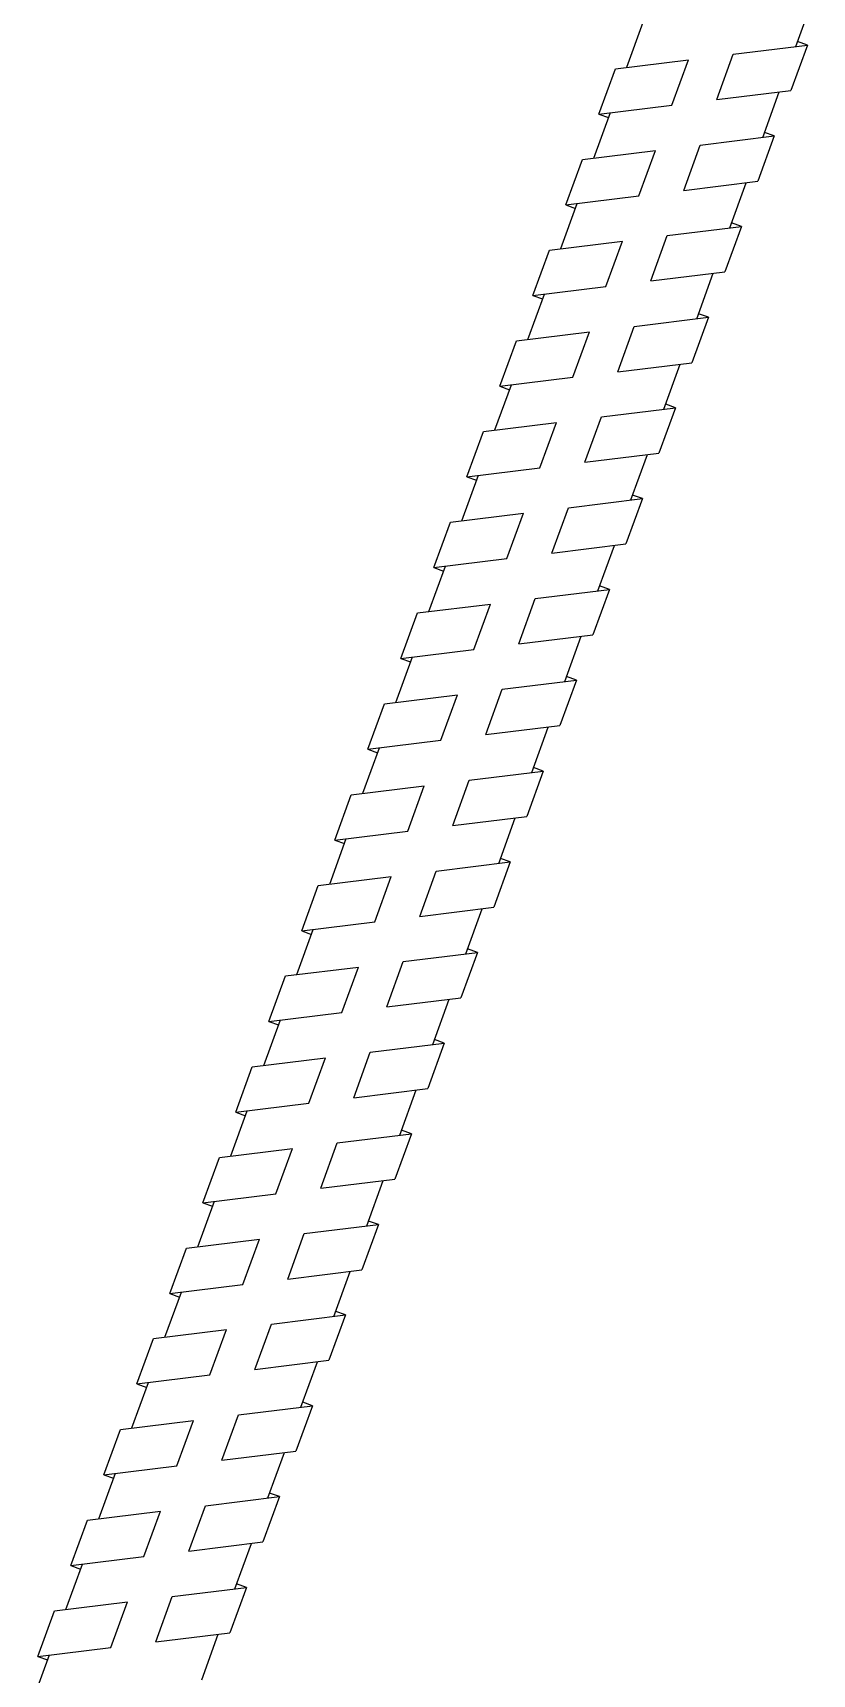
# Model space of a CAD drawing. Header units: millimetres. Extents: x -1985 to 969, y 203 to 500.
# Drawn here: x -1872.817 to -1870.556, y 454.211 to 458.97 of the extents above; entities that cross this region are included whole.
import ezdxf

# ---------------------------------------------------------------- set-up
doc = ezdxf.new("R2010")
doc.units = ezdxf.units.MM
doc.layers.add('ШПАЛА', color=7, linetype='Continuous')

msp = doc.modelspace()

# ---------------------------------------------------------------- linework, layer by layer
at = {"color": 252}
for p, q in [((-1870.7848, 458.9079), (-1870.5699, 458.9343)), ((-1870.5699, 458.9343), (-1870.6178, 458.8028)), ((-1870.5699, 458.9343), (-1870.5982, 458.9446)), ((-1871.1269, 458.8659), (-1870.9151, 458.8919)), ((-1871.1748, 458.7344), (-1871.1269, 458.8659)), ((-1870.8327, 458.7764), (-1870.6178, 458.8028)), ((-1871.1748, 458.7344), (-1870.963, 458.7604)), ((-1871.1748, 458.7344), (-1871.1467, 458.7241)), ((-1870.8806, 458.6446), (-1870.6658, 458.671)), ((-1870.6658, 458.671), (-1870.7137, 458.5395)), ((-1870.6658, 458.671), (-1870.6941, 458.6813)), ((-1871.2706, 458.4711), (-1871.2227, 458.6026)), ((-1871.2227, 458.6026), (-1871.0109, 458.6286)), ((-1870.9285, 458.5131), (-1870.7137, 458.5395)), ((-1871.2706, 458.4711), (-1871.0588, 458.4971)), ((-1871.2706, 458.4711), (-1871.2426, 458.4609)), ((-1870.9762, 458.3821), (-1870.7613, 458.4085)), ((-1870.7613, 458.4085), (-1870.8092, 458.2769)), ((-1870.7613, 458.4085), (-1870.7896, 458.4188)), ((-1871.3183, 458.3401), (-1871.1065, 458.3661)), ((-1871.3662, 458.2085), (-1871.3183, 458.3401)), ((-1871.0241, 458.2505), (-1870.8092, 458.2769)), ((-1871.3662, 458.2085), (-1871.1544, 458.2345)), ((-1871.3662, 458.2085), (-1871.3381, 458.1983)), ((-1871.072, 458.1188), (-1870.8572, 458.1452)), ((-1870.8572, 458.1452), (-1870.905, 458.0136)), ((-1870.8572, 458.1452), (-1870.8855, 458.1555)), ((-1871.462, 457.9452), (-1871.4141, 458.0768)), ((-1871.4141, 458.0768), (-1871.2023, 458.1028)), ((-1871.1199, 457.9872), (-1870.905, 458.0136)), ((-1871.462, 457.9452), (-1871.2502, 457.9713)), ((-1871.462, 457.9452), (-1871.4339, 457.935)), ((-1870.9526, 457.8829), (-1870.9809, 457.8932)), ((-1871.5096, 457.8145), (-1871.2978, 457.8405)), ((-1871.1675, 457.8565), (-1870.9526, 457.8829)), ((-1870.9526, 457.8829), (-1871.0005, 457.7513)), ((-1871.5575, 457.683), (-1871.5096, 457.8145)), ((-1871.2154, 457.725), (-1871.0005, 457.7513)), ((-1871.5575, 457.683), (-1871.3457, 457.709)), ((-1871.5575, 457.683), (-1871.5294, 457.6727)), ((-1871.2633, 457.5932), (-1871.0485, 457.6196)), ((-1871.0485, 457.6196), (-1871.0963, 457.488)), ((-1871.0485, 457.6196), (-1871.0768, 457.6299)), ((-1871.6533, 457.4197), (-1871.6054, 457.5512)), ((-1871.6054, 457.5512), (-1871.3936, 457.5772)), ((-1871.3112, 457.4617), (-1871.0963, 457.488)), ((-1871.6533, 457.4197), (-1871.4415, 457.4457)), ((-1871.6533, 457.4197), (-1871.6252, 457.4094)), ((-1871.1443, 457.3563), (-1871.1726, 457.3666)), ((-1871.7013, 457.2879), (-1871.4894, 457.3139)), ((-1871.3592, 457.3299), (-1871.1443, 457.3563)), ((-1871.1443, 457.3563), (-1871.1922, 457.2247)), ((-1871.7492, 457.1564), (-1871.7013, 457.2879)), ((-1871.407, 457.1984), (-1871.1922, 457.2247)), ((-1871.7492, 457.1564), (-1871.5373, 457.1824)), ((-1871.7492, 457.1564), (-1871.7211, 457.1461)), ((-1871.455, 457.0666), (-1871.2401, 457.093)), ((-1871.2401, 457.093), (-1871.288, 456.9614)), ((-1871.2401, 457.093), (-1871.2684, 457.1033)), ((-1871.7971, 457.0246), (-1871.5853, 457.0506)), ((-1871.845, 456.8931), (-1871.7971, 457.0246)), ((-1871.5029, 456.9351), (-1871.288, 456.9614)), ((-1871.845, 456.8931), (-1871.6331, 456.9191)), ((-1871.845, 456.8931), (-1871.8169, 456.8828)), ((-1871.3361, 456.8294), (-1871.3644, 456.8397)), ((-1871.5509, 456.803), (-1871.3361, 456.8294)), ((-1871.3361, 456.8294), (-1871.3839, 456.6979)), ((-1871.9409, 456.6295), (-1871.893, 456.761)), ((-1871.893, 456.761), (-1871.6812, 456.787)), ((-1871.5988, 456.6715), (-1871.3839, 456.6979)), ((-1871.9409, 456.6295), (-1871.7291, 456.6555)), ((-1871.9409, 456.6295), (-1871.9128, 456.6193)), ((-1871.6468, 456.5397), (-1871.4319, 456.5661)), ((-1871.4319, 456.5661), (-1871.4798, 456.4346)), ((-1871.4319, 456.5661), (-1871.4602, 456.5764)), ((-1871.9889, 456.4977), (-1871.777, 456.5238)), ((-1872.0367, 456.3662), (-1871.9889, 456.4977)), ((-1871.6946, 456.4082), (-1871.4798, 456.4346)), ((-1872.0367, 456.3662), (-1871.8249, 456.3922)), ((-1872.0367, 456.3662), (-1872.0087, 456.356)), ((-1871.5273, 456.3039), (-1871.5557, 456.3142)), ((-1871.7422, 456.2775), (-1871.5273, 456.3039)), ((-1871.5273, 456.3039), (-1871.5752, 456.1723)), ((-1872.1322, 456.1039), (-1872.0843, 456.2355)), ((-1872.0843, 456.2355), (-1871.8725, 456.2615)), ((-1871.7901, 456.1459), (-1871.5752, 456.1723)), ((-1872.1322, 456.1039), (-1871.9204, 456.1299)), ((-1872.1322, 456.1039), (-1872.1041, 456.0937)), ((-1871.838, 456.0142), (-1871.6232, 456.0406)), ((-1871.6232, 456.0406), (-1871.6711, 455.909)), ((-1871.6232, 456.0406), (-1871.6515, 456.0509)), ((-1872.1802, 455.9722), (-1871.9683, 455.9982)), ((-1872.228, 455.8406), (-1872.1802, 455.9722)), ((-1871.8859, 455.8826), (-1871.6711, 455.909)), ((-1872.228, 455.8406), (-1872.0162, 455.8666)), ((-1872.228, 455.8406), (-1872.2, 455.8304)), ((-1871.9336, 455.7517), (-1871.7187, 455.778)), ((-1871.7187, 455.778), (-1871.7666, 455.6465)), ((-1871.7187, 455.778), (-1871.747, 455.7883)), ((-1872.3236, 455.5781), (-1872.2757, 455.7096)), ((-1872.2757, 455.7096), (-1872.0639, 455.7357)), ((-1871.9815, 455.6201), (-1871.7666, 455.6465)), ((-1872.3236, 455.5781), (-1872.1118, 455.6041)), ((-1872.3236, 455.5781), (-1872.2955, 455.5679)), ((-1872.0294, 455.4884), (-1871.8146, 455.5147)), ((-1871.8146, 455.5147), (-1871.8624, 455.3832)), ((-1871.8146, 455.5147), (-1871.8429, 455.525)), ((-1872.3715, 455.4464), (-1872.1597, 455.4724)), ((-1872.4194, 455.3148), (-1872.3715, 455.4464)), ((-1872.0773, 455.3568), (-1871.8624, 455.3832)), ((-1872.4194, 455.3148), (-1872.2076, 455.3408)), ((-1872.4194, 455.3148), (-1872.3914, 455.3046)), ((-1872.1248, 455.2263), (-1871.9099, 455.2527)), ((-1871.9099, 455.2527), (-1871.9578, 455.1212)), ((-1871.9099, 455.2527), (-1871.9382, 455.263)), ((-1872.5148, 455.0528), (-1872.4669, 455.1843)), ((-1872.4669, 455.1843), (-1872.2551, 455.2104)), ((-1872.5148, 455.0528), (-1872.303, 455.0788)), ((-1872.1727, 455.0948), (-1871.9578, 455.1212)), ((-1872.5148, 455.0528), (-1872.4867, 455.0426)), ((-1872.2206, 454.9631), (-1872.0058, 454.9894)), ((-1872.0058, 454.9894), (-1872.0536, 454.8579)), ((-1872.0058, 454.9894), (-1872.0341, 454.9997)), ((-1872.5627, 454.921), (-1872.3509, 454.9471)), ((-1872.6106, 454.7895), (-1872.5627, 454.921)), ((-1872.2685, 454.8315), (-1872.0536, 454.8579)), ((-1872.6106, 454.7895), (-1872.3988, 454.8155)), ((-1872.6106, 454.7895), (-1872.5825, 454.7793)), ((-1872.3165, 454.6997), (-1872.1016, 454.7261)), ((-1872.1016, 454.7261), (-1872.1495, 454.5946)), ((-1872.1016, 454.7261), (-1872.1299, 454.7364)), ((-1872.7065, 454.5262), (-1872.6586, 454.6577)), ((-1872.6586, 454.6577), (-1872.4467, 454.6838)), ((-1872.7065, 454.5262), (-1872.4946, 454.5522)), ((-1872.3643, 454.5682), (-1872.1495, 454.5946)), ((-1872.7065, 454.5262), (-1872.6784, 454.516)), ((-1872.4123, 454.4365), (-1872.1974, 454.4628)), ((-1872.1974, 454.4628), (-1872.2453, 454.3313)), ((-1872.1974, 454.4628), (-1872.2257, 454.4731)), ((-1872.7544, 454.3944), (-1872.5426, 454.4205)), ((-1872.8023, 454.2629), (-1872.7544, 454.3944)), ((-1872.4602, 454.3049), (-1872.2453, 454.3313)), ((-1872.8023, 454.2629), (-1872.5905, 454.2889)), ((-1872.8023, 454.2629), (-1872.7742, 454.2527))]:
    msp.add_line(p, q, dxfattribs=at)
at = {"layer": 'ШПАЛА', "color": 252}
for p, q in [((-1870.6035, 458.9302), (-1870.5559, 459.0609)), ((-1871.0936, 458.87), (-1871.0461, 459.0007)), ((-1870.963, 458.7604), (-1870.9151, 458.8919)), ((-1870.8327, 458.7764), (-1870.7848, 458.9079)), ((-1870.6993, 458.6669), (-1870.6514, 458.7986)), ((-1871.1895, 458.6067), (-1871.1415, 458.7385)), ((-1870.9285, 458.5131), (-1870.8806, 458.6446)), ((-1871.0588, 458.4971), (-1871.0109, 458.6286)), ((-1870.7949, 458.4044), (-1870.7472, 458.5353)), ((-1871.285, 458.3442), (-1871.2374, 458.4752)), ((-1871.1544, 458.2345), (-1871.1065, 458.3661)), ((-1871.0241, 458.2505), (-1870.9762, 458.3821)), ((-1870.8907, 458.1411), (-1870.8428, 458.2728)), ((-1871.3809, 458.0809), (-1871.3329, 458.2126)), ((-1871.2502, 457.9713), (-1871.2023, 458.1028)), ((-1871.1199, 457.9872), (-1871.072, 458.1188)), ((-1870.9862, 457.8788), (-1870.9386, 458.0095)), ((-1871.4763, 457.8186), (-1871.4287, 457.9493)), ((-1871.3457, 457.709), (-1871.2978, 457.8405)), ((-1871.2154, 457.725), (-1871.1675, 457.8565)), ((-1871.082, 457.6155), (-1871.0341, 457.7472)), ((-1871.5722, 457.5553), (-1871.5242, 457.687)), ((-1871.4415, 457.4457), (-1871.3936, 457.5772)), ((-1871.3112, 457.4617), (-1871.2633, 457.5932)), ((-1871.1778, 457.3522), (-1871.1299, 457.4839)), ((-1871.668, 457.292), (-1871.62, 457.4237)), ((-1871.5373, 457.1824), (-1871.4894, 457.3139)), ((-1871.407, 457.1984), (-1871.3592, 457.3299)), ((-1871.2737, 457.0889), (-1871.2257, 457.2206)), ((-1871.7638, 457.0287), (-1871.7159, 457.1604)), ((-1871.6331, 456.9191), (-1871.5853, 457.0506)), ((-1871.5029, 456.9351), (-1871.455, 457.0666)), ((-1871.3696, 456.8253), (-1871.3216, 456.9573)), ((-1871.8598, 456.7651), (-1871.8117, 456.8971)), ((-1871.5988, 456.6715), (-1871.5509, 456.803)), ((-1871.7291, 456.6555), (-1871.6812, 456.787)), ((-1871.4654, 456.562), (-1871.4175, 456.6937)), ((-1871.9556, 456.5018), (-1871.9076, 456.6336)), ((-1871.8249, 456.3922), (-1871.777, 456.5238)), ((-1871.6946, 456.4082), (-1871.6468, 456.5397)), ((-1871.5609, 456.2997), (-1871.5133, 456.4305)), ((-1872.051, 456.2396), (-1872.0035, 456.3703)), ((-1871.7901, 456.1459), (-1871.7422, 456.2775)), ((-1871.9204, 456.1299), (-1871.8725, 456.2615)), ((-1871.6567, 456.0365), (-1871.6088, 456.1682)), ((-1872.1469, 455.9763), (-1872.0989, 456.108)), ((-1872.0162, 455.8666), (-1871.9683, 455.9982)), ((-1871.8859, 455.8826), (-1871.838, 456.0142)), ((-1871.7523, 455.7739), (-1871.7046, 455.9049)), ((-1872.2424, 455.7137), (-1872.1948, 455.8447)), ((-1871.9815, 455.6201), (-1871.9336, 455.7517)), ((-1872.1118, 455.6041), (-1872.0639, 455.7357)), ((-1871.8481, 455.5106), (-1871.8002, 455.6424)), ((-1872.3383, 455.4504), (-1872.2903, 455.5822)), ((-1872.2076, 455.3408), (-1872.1597, 455.4724)), ((-1872.0773, 455.3568), (-1872.0294, 455.4884)), ((-1871.9435, 455.2486), (-1871.896, 455.3791)), ((-1872.4336, 455.1884), (-1872.3861, 455.3189)), ((-1872.1727, 455.0948), (-1872.1248, 455.2263)), ((-1872.303, 455.0788), (-1872.2551, 455.2104)), ((-1872.0393, 454.9853), (-1871.9914, 455.1171)), ((-1872.5295, 454.9251), (-1872.4815, 455.0569)), ((-1872.3988, 454.8155), (-1872.3509, 454.9471)), ((-1872.2685, 454.8315), (-1872.2206, 454.9631)), ((-1872.1351, 454.722), (-1872.0872, 454.8538)), ((-1872.6253, 454.6618), (-1872.5773, 454.7936)), ((-1872.3643, 454.5682), (-1872.3165, 454.6997)), ((-1872.4946, 454.5522), (-1872.4467, 454.6838)), ((-1872.231, 454.4587), (-1872.183, 454.5905)), ((-1872.7211, 454.3985), (-1872.6732, 454.5303)), ((-1872.5905, 454.2889), (-1872.5426, 454.4205)), ((-1872.4602, 454.3049), (-1872.4123, 454.4365)), ((-1872.3269, 454.1951), (-1872.2789, 454.3272)), ((-1872.8171, 454.135), (-1872.769, 454.267))]:
    msp.add_line(p, q, dxfattribs=at)

doc.saveas('drawing.dxf')
